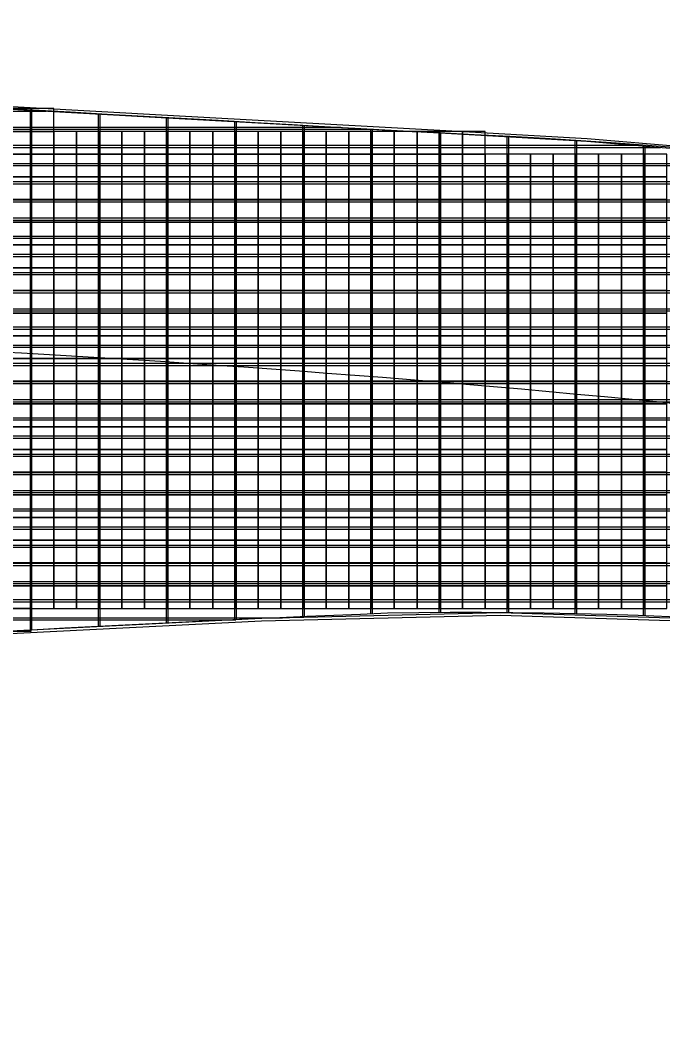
# Model space of a CAD drawing. Extents: x -31693 to 409283, y -98233 to 151957.
# Drawn here: x 54801 to 68963, y 100179 to 122168 of the extents above; entities that cross this region are included whole.
import ezdxf

# ---------------------------------------------------------------- set-up
doc = ezdxf.new("R2010")
doc.units = 0
doc.header["$LTSCALE"] = 1000
doc.header["$MEASUREMENT"] = 0
for name, color, linetype in [('500浮箱', 162, 'Continuous'), ('A-G-VISIBLE', 9, 'Continuous'), ('主龙骨', 4, 'Continuous'), ('边梁（14a槽钢', 3, 'Continuous'), ('龙骨', 10, 'Continuous')]:
    doc.layers.add(name, color=color, linetype=linetype)

# ---------------------------------------------------------------- blocks, each defined once
blk = doc.blocks.new('dasd')
at = {"layer": 'A-G-VISIBLE', "linetype": 'Continuous'}
for centre, radius, start, end in [((-132956.57, 40049.815), 2125.668, 86.604438, 88.01257), ((-132837.189, 42011.825), 160.06, 69.75334, 87.66536), ((-132810.855, 41649.249), 512.294, 92.25539, 96.50024), ((-132829.243, 42052.463), 108.698, 67.70809, 90.93463)]:
    blk.add_arc(centre, radius, start, end, dxfattribs=at)

msp = doc.modelspace()

# ---------------------------------------------------------------- linework, layer by layer
at = {"layer": '500浮箱', "elevation": 2850}
for points in [[(54545, 119716), (55045, 119716), (55045, 120216), (54545, 120216)], [(55045, 119716), (55545, 119716), (55545, 120216), (55045, 120216)], [(54545, 119216), (55045, 119216), (55045, 119716), (54545, 119716)], [(55045, 119216), (55545, 119216), (55545, 119716), (55045, 119716)], [(55545, 119216), (56045, 119216), (56045, 119716), (55545, 119716)], [(56045, 119216), (56545, 119216), (56545, 119716), (56045, 119716)], [(56545, 119216), (57045, 119216), (57045, 119716), (56545, 119716)], [(57045, 119216), (57545, 119216), (57545, 119716), (57045, 119716)], [(57545, 119216), (58045, 119216), (58045, 119716), (57545, 119716)], [(58045, 119216), (58545, 119216), (58545, 119716), (58045, 119716)], [(58545, 119216), (59045, 119216), (59045, 119716), (58545, 119716)], [(59045, 119216), (59545, 119216), (59545, 119716), (59045, 119716)], [(59545, 119216), (60045, 119216), (60045, 119716), (59545, 119716)], [(60045, 119216), (60545, 119216), (60545, 119716), (60045, 119716)], [(60545, 119216), (61045, 119216), (61045, 119716), (60545, 119716)], [(61045, 119216), (61545, 119216), (61545, 119716), (61045, 119716)], [(61545, 119216), (62045, 119216), (62045, 119716), (61545, 119716)], [(62045, 119216), (62545, 119216), (62545, 119716), (62045, 119716)], [(62545, 119216), (63045, 119216), (63045, 119716), (62545, 119716)], [(63045, 119216), (63545, 119216), (63545, 119716), (63045, 119716)], [(63545, 119216), (64045, 119216), (64045, 119716), (63545, 119716)], [(64045, 119216), (64545, 119216), (64545, 119716), (64045, 119716)], [(64545, 119216), (65045, 119216), (65045, 119716), (64545, 119716)], [(54545, 118716), (55045, 118716), (55045, 119216), (54545, 119216)], [(55045, 118716), (55545, 118716), (55545, 119216), (55045, 119216)], [(55545, 118716), (56045, 118716), (56045, 119216), (55545, 119216)], [(56045, 118716), (56545, 118716), (56545, 119216), (56045, 119216)], [(56545, 118716), (57045, 118716), (57045, 119216), (56545, 119216)], [(57045, 118716), (57545, 118716), (57545, 119216), (57045, 119216)], [(57545, 118716), (58045, 118716), (58045, 119216), (57545, 119216)], [(58045, 118716), (58545, 118716), (58545, 119216), (58045, 119216)], [(58545, 118716), (59045, 118716), (59045, 119216), (58545, 119216)], [(59045, 118716), (59545, 118716), (59545, 119216), (59045, 119216)], [(59545, 118716), (60045, 118716), (60045, 119216), (59545, 119216)], [(60045, 118716), (60545, 118716), (60545, 119216), (60045, 119216)], [(60545, 118716), (61045, 118716), (61045, 119216), (60545, 119216)], [(61045, 118716), (61545, 118716), (61545, 119216), (61045, 119216)], [(61545, 118716), (62045, 118716), (62045, 119216), (61545, 119216)], [(62045, 118716), (62545, 118716), (62545, 119216), (62045, 119216)], [(62545, 118716), (63045, 118716), (63045, 119216), (62545, 119216)], [(63045, 118716), (63545, 118716), (63545, 119216), (63045, 119216)], [(63545, 118716), (64045, 118716), (64045, 119216), (63545, 119216)], [(64045, 118716), (64545, 118716), (64545, 119216), (64045, 119216)], [(64545, 118716), (65045, 118716), (65045, 119216), (64545, 119216)], [(65045, 118716), (65545, 118716), (65545, 119216), (65045, 119216)], [(65545, 118716), (66045, 118716), (66045, 119216), (65545, 119216)], [(66045, 118716), (66545, 118716), (66545, 119216), (66045, 119216)], [(66545, 118716), (67045, 118716), (67045, 119216), (66545, 119216)], [(67045, 118716), (67545, 118716), (67545, 119216), (67045, 119216)], [(67545, 118716), (68045, 118716), (68045, 119216), (67545, 119216)], [(68045, 118716), (68545, 118716), (68545, 119216), (68045, 119216)], [(68545, 118716), (69045, 118716), (69045, 119216), (68545, 119216)], [(54545, 118216), (55045, 118216), (55045, 118716), (54545, 118716)], [(55045, 118216), (55545, 118216), (55545, 118716), (55045, 118716)], [(55545, 118216), (56045, 118216), (56045, 118716), (55545, 118716)], [(56045, 118216), (56545, 118216), (56545, 118716), (56045, 118716)], [(56545, 118216), (57045, 118216), (57045, 118716), (56545, 118716)], [(57045, 118216), (57545, 118216), (57545, 118716), (57045, 118716)], [(57545, 118216), (58045, 118216), (58045, 118716), (57545, 118716)], [(58045, 118216), (58545, 118216), (58545, 118716), (58045, 118716)], [(58545, 118216), (59045, 118216), (59045, 118716), (58545, 118716)], [(59045, 118216), (59545, 118216), (59545, 118716), (59045, 118716)], [(59545, 118216), (60045, 118216), (60045, 118716), (59545, 118716)], [(60045, 118216), (60545, 118216), (60545, 118716), (60045, 118716)], [(60545, 118216), (61045, 118216), (61045, 118716), (60545, 118716)], [(61045, 118216), (61545, 118216), (61545, 118716), (61045, 118716)], [(61545, 118216), (62045, 118216), (62045, 118716), (61545, 118716)], [(62045, 118216), (62545, 118216), (62545, 118716), (62045, 118716)], [(62545, 118216), (63045, 118216), (63045, 118716), (62545, 118716)], [(63045, 118216), (63545, 118216), (63545, 118716), (63045, 118716)], [(63545, 118216), (64045, 118216), (64045, 118716), (63545, 118716)], [(64045, 118216), (64545, 118216), (64545, 118716), (64045, 118716)], [(64545, 118216), (65045, 118216), (65045, 118716), (64545, 118716)], [(65045, 118216), (65545, 118216), (65545, 118716), (65045, 118716)], [(65545, 118216), (66045, 118216), (66045, 118716), (65545, 118716)], [(66045, 118216), (66545, 118216), (66545, 118716), (66045, 118716)], [(66545, 118216), (67045, 118216), (67045, 118716), (66545, 118716)], [(67045, 118216), (67545, 118216), (67545, 118716), (67045, 118716)], [(67545, 118216), (68045, 118216), (68045, 118716), (67545, 118716)], [(68045, 118216), (68545, 118216), (68545, 118716), (68045, 118716)], [(68545, 118216), (69045, 118216), (69045, 118716), (68545, 118716)], [(54545, 117716), (55045, 117716), (55045, 118216), (54545, 118216)], [(55045, 117716), (55545, 117716), (55545, 118216), (55045, 118216)], [(55545, 117716), (56045, 117716), (56045, 118216), (55545, 118216)], [(56045, 117716), (56545, 117716), (56545, 118216), (56045, 118216)], [(56545, 117716), (57045, 117716), (57045, 118216), (56545, 118216)], [(57045, 117716), (57545, 117716), (57545, 118216), (57045, 118216)], [(57545, 117716), (58045, 117716), (58045, 118216), (57545, 118216)], [(58045, 117716), (58545, 117716), (58545, 118216), (58045, 118216)], [(58545, 117716), (59045, 117716), (59045, 118216), (58545, 118216)], [(59045, 117716), (59545, 117716), (59545, 118216), (59045, 118216)], [(59545, 117716), (60045, 117716), (60045, 118216), (59545, 118216)], [(60045, 117716), (60545, 117716), (60545, 118216), (60045, 118216)], [(60545, 117716), (61045, 117716), (61045, 118216), (60545, 118216)], [(61045, 117716), (61545, 117716), (61545, 118216), (61045, 118216)], [(61545, 117716), (62045, 117716), (62045, 118216), (61545, 118216)], [(62045, 117716), (62545, 117716), (62545, 118216), (62045, 118216)], [(62545, 117716), (63045, 117716), (63045, 118216), (62545, 118216)], [(63045, 117716), (63545, 117716), (63545, 118216), (63045, 118216)], [(63545, 117716), (64045, 117716), (64045, 118216), (63545, 118216)], [(64045, 117716), (64545, 117716), (64545, 118216), (64045, 118216)], [(64545, 117716), (65045, 117716), (65045, 118216), (64545, 118216)], [(65045, 117716), (65545, 117716), (65545, 118216), (65045, 118216)], [(65545, 117716), (66045, 117716), (66045, 118216), (65545, 118216)], [(66045, 117716), (66545, 117716), (66545, 118216), (66045, 118216)], [(66545, 117716), (67045, 117716), (67045, 118216), (66545, 118216)], [(67045, 117716), (67545, 117716), (67545, 118216), (67045, 118216)], [(67545, 117716), (68045, 117716), (68045, 118216), (67545, 118216)], [(68045, 117716), (68545, 117716), (68545, 118216), (68045, 118216)], [(68545, 117716), (69045, 117716), (69045, 118216), (68545, 118216)], [(54545, 117216), (55045, 117216), (55045, 117716), (54545, 117716)], [(55045, 117216), (55545, 117216), (55545, 117716), (55045, 117716)], [(55545, 117216), (56045, 117216), (56045, 117716), (55545, 117716)], [(56045, 117216), (56545, 117216), (56545, 117716), (56045, 117716)], [(56545, 117216), (57045, 117216), (57045, 117716), (56545, 117716)], [(57045, 117216), (57545, 117216), (57545, 117716), (57045, 117716)], [(57545, 117216), (58045, 117216), (58045, 117716), (57545, 117716)], [(58045, 117216), (58545, 117216), (58545, 117716), (58045, 117716)], [(58545, 117216), (59045, 117216), (59045, 117716), (58545, 117716)], [(59045, 117216), (59545, 117216), (59545, 117716), (59045, 117716)], [(59545, 117216), (60045, 117216), (60045, 117716), (59545, 117716)], [(60045, 117216), (60545, 117216), (60545, 117716), (60045, 117716)], [(60545, 117216), (61045, 117216), (61045, 117716), (60545, 117716)], [(61045, 117216), (61545, 117216), (61545, 117716), (61045, 117716)], [(61545, 117216), (62045, 117216), (62045, 117716), (61545, 117716)], [(62045, 117216), (62545, 117216), (62545, 117716), (62045, 117716)], [(62545, 117216), (63045, 117216), (63045, 117716), (62545, 117716)], [(63045, 117216), (63545, 117216), (63545, 117716), (63045, 117716)], [(63545, 117216), (64045, 117216), (64045, 117716), (63545, 117716)], [(64045, 117216), (64545, 117216), (64545, 117716), (64045, 117716)], [(64545, 117216), (65045, 117216), (65045, 117716), (64545, 117716)], [(65045, 117216), (65545, 117216), (65545, 117716), (65045, 117716)], [(65545, 117216), (66045, 117216), (66045, 117716), (65545, 117716)], [(66045, 117216), (66545, 117216), (66545, 117716), (66045, 117716)], [(66545, 117216), (67045, 117216), (67045, 117716), (66545, 117716)], [(67045, 117216), (67545, 117216), (67545, 117716), (67045, 117716)], [(67545, 117216), (68045, 117216), (68045, 117716), (67545, 117716)], [(68045, 117216), (68545, 117216), (68545, 117716), (68045, 117716)], [(68545, 117216), (69045, 117216), (69045, 117716), (68545, 117716)], [(54545, 116716), (55045, 116716), (55045, 117216), (54545, 117216)], [(55045, 116716), (55545, 116716), (55545, 117216), (55045, 117216)], [(55545, 116716), (56045, 116716), (56045, 117216), (55545, 117216)], [(56045, 116716), (56545, 116716), (56545, 117216), (56045, 117216)], [(56545, 116716), (57045, 116716), (57045, 117216), (56545, 117216)], [(57045, 116716), (57545, 116716), (57545, 117216), (57045, 117216)], [(57545, 116716), (58045, 116716), (58045, 117216), (57545, 117216)], [(58045, 116716), (58545, 116716), (58545, 117216), (58045, 117216)], [(58545, 116716), (59045, 116716), (59045, 117216), (58545, 117216)], [(59045, 116716), (59545, 116716), (59545, 117216), (59045, 117216)], [(59545, 116716), (60045, 116716), (60045, 117216), (59545, 117216)], [(60045, 116716), (60545, 116716), (60545, 117216), (60045, 117216)], [(60545, 116716), (61045, 116716), (61045, 117216), (60545, 117216)], [(61045, 116716), (61545, 116716), (61545, 117216), (61045, 117216)], [(61545, 116716), (62045, 116716), (62045, 117216), (61545, 117216)], [(62045, 116716), (62545, 116716), (62545, 117216), (62045, 117216)], [(62545, 116716), (63045, 116716), (63045, 117216), (62545, 117216)], [(63045, 116716), (63545, 116716), (63545, 117216), (63045, 117216)], [(63545, 116716), (64045, 116716), (64045, 117216), (63545, 117216)], [(64045, 116716), (64545, 116716), (64545, 117216), (64045, 117216)], [(64545, 116716), (65045, 116716), (65045, 117216), (64545, 117216)], [(65045, 116716), (65545, 116716), (65545, 117216), (65045, 117216)], [(65545, 116716), (66045, 116716), (66045, 117216), (65545, 117216)], [(66045, 116716), (66545, 116716), (66545, 117216), (66045, 117216)], [(66545, 116716), (67045, 116716), (67045, 117216), (66545, 117216)], [(67045, 116716), (67545, 116716), (67545, 117216), (67045, 117216)], [(67545, 116716), (68045, 116716), (68045, 117216), (67545, 117216)], [(68045, 116716), (68545, 116716), (68545, 117216), (68045, 117216)], [(68545, 116716), (69045, 116716), (69045, 117216), (68545, 117216)], [(54545, 116216), (55045, 116216), (55045, 116716), (54545, 116716)], [(55045, 116216), (55545, 116216), (55545, 116716), (55045, 116716)], [(55545, 116216), (56045, 116216), (56045, 116716), (55545, 116716)], [(56045, 116216), (56545, 116216), (56545, 116716), (56045, 116716)], [(56545, 116216), (57045, 116216), (57045, 116716), (56545, 116716)], [(57045, 116216), (57545, 116216), (57545, 116716), (57045, 116716)], [(57545, 116216), (58045, 116216), (58045, 116716), (57545, 116716)], [(58045, 116216), (58545, 116216), (58545, 116716), (58045, 116716)], [(58545, 116216), (59045, 116216), (59045, 116716), (58545, 116716)], [(59045, 116216), (59545, 116216), (59545, 116716), (59045, 116716)], [(59545, 116216), (60045, 116216), (60045, 116716), (59545, 116716)], [(60045, 116216), (60545, 116216), (60545, 116716), (60045, 116716)], [(60545, 116216), (61045, 116216), (61045, 116716), (60545, 116716)], [(61045, 116216), (61545, 116216), (61545, 116716), (61045, 116716)], [(61545, 116216), (62045, 116216), (62045, 116716), (61545, 116716)], [(62045, 116216), (62545, 116216), (62545, 116716), (62045, 116716)], [(62545, 116216), (63045, 116216), (63045, 116716), (62545, 116716)], [(63045, 116216), (63545, 116216), (63545, 116716), (63045, 116716)], [(63545, 116216), (64045, 116216), (64045, 116716), (63545, 116716)], [(64045, 116216), (64545, 116216), (64545, 116716), (64045, 116716)], [(64545, 116216), (65045, 116216), (65045, 116716), (64545, 116716)], [(65045, 116216), (65545, 116216), (65545, 116716), (65045, 116716)], [(65545, 116216), (66045, 116216), (66045, 116716), (65545, 116716)], [(66045, 116216), (66545, 116216), (66545, 116716), (66045, 116716)], [(66545, 116216), (67045, 116216), (67045, 116716), (66545, 116716)], [(67045, 116216), (67545, 116216), (67545, 116716), (67045, 116716)], [(67545, 116216), (68045, 116216), (68045, 116716), (67545, 116716)], [(68045, 116216), (68545, 116216), (68545, 116716), (68045, 116716)], [(68545, 116216), (69045, 116216), (69045, 116716), (68545, 116716)], [(54545, 115716), (55045, 115716), (55045, 116216), (54545, 116216)], [(55045, 115716), (55545, 115716), (55545, 116216), (55045, 116216)], [(55545, 115716), (56045, 115716), (56045, 116216), (55545, 116216)], [(56045, 115716), (56545, 115716), (56545, 116216), (56045, 116216)], [(56545, 115716), (57045, 115716), (57045, 116216), (56545, 116216)], [(57045, 115716), (57545, 115716), (57545, 116216), (57045, 116216)], [(57545, 115716), (58045, 115716), (58045, 116216), (57545, 116216)], [(58045, 115716), (58545, 115716), (58545, 116216), (58045, 116216)], [(58545, 115716), (59045, 115716), (59045, 116216), (58545, 116216)], [(59045, 115716), (59545, 115716), (59545, 116216), (59045, 116216)], [(59545, 115716), (60045, 115716), (60045, 116216), (59545, 116216)], [(60045, 115716), (60545, 115716), (60545, 116216), (60045, 116216)], [(60545, 115716), (61045, 115716), (61045, 116216), (60545, 116216)], [(61045, 115716), (61545, 115716), (61545, 116216), (61045, 116216)], [(61545, 115716), (62045, 115716), (62045, 116216), (61545, 116216)], [(62045, 115716), (62545, 115716), (62545, 116216), (62045, 116216)], [(62545, 115716), (63045, 115716), (63045, 116216), (62545, 116216)], [(63045, 115716), (63545, 115716), (63545, 116216), (63045, 116216)], [(63545, 115716), (64045, 115716), (64045, 116216), (63545, 116216)], [(64045, 115716), (64545, 115716), (64545, 116216), (64045, 116216)], [(64545, 115716), (65045, 115716), (65045, 116216), (64545, 116216)], [(65045, 115716), (65545, 115716), (65545, 116216), (65045, 116216)], [(65545, 115716), (66045, 115716), (66045, 116216), (65545, 116216)], [(66045, 115716), (66545, 115716), (66545, 116216), (66045, 116216)], [(66545, 115716), (67045, 115716), (67045, 116216), (66545, 116216)], [(67045, 115716), (67545, 115716), (67545, 116216), (67045, 116216)], [(67545, 115716), (68045, 115716), (68045, 116216), (67545, 116216)], [(68045, 115716), (68545, 115716), (68545, 116216), (68045, 116216)], [(68545, 115716), (69045, 115716), (69045, 116216), (68545, 116216)], [(54545, 115216), (55045, 115216), (55045, 115716), (54545, 115716)], [(55045, 115216), (55545, 115216), (55545, 115716), (55045, 115716)], [(55545, 115216), (56045, 115216), (56045, 115716), (55545, 115716)], [(56045, 115216), (56545, 115216), (56545, 115716), (56045, 115716)], [(56545, 115216), (57045, 115216), (57045, 115716), (56545, 115716)], [(57045, 115216), (57545, 115216), (57545, 115716), (57045, 115716)], [(57545, 115216), (58045, 115216), (58045, 115716), (57545, 115716)], [(58045, 115216), (58545, 115216), (58545, 115716), (58045, 115716)], [(58545, 115216), (59045, 115216), (59045, 115716), (58545, 115716)], [(59045, 115216), (59545, 115216), (59545, 115716), (59045, 115716)], [(59545, 115216), (60045, 115216), (60045, 115716), (59545, 115716)], [(60045, 115216), (60545, 115216), (60545, 115716), (60045, 115716)], [(60545, 115216), (61045, 115216), (61045, 115716), (60545, 115716)], [(61045, 115216), (61545, 115216), (61545, 115716), (61045, 115716)], [(61545, 115216), (62045, 115216), (62045, 115716), (61545, 115716)], [(62045, 115216), (62545, 115216), (62545, 115716), (62045, 115716)], [(62545, 115216), (63045, 115216), (63045, 115716), (62545, 115716)], [(63045, 115216), (63545, 115216), (63545, 115716), (63045, 115716)], [(63545, 115216), (64045, 115216), (64045, 115716), (63545, 115716)], [(64045, 115216), (64545, 115216), (64545, 115716), (64045, 115716)], [(64545, 115216), (65045, 115216), (65045, 115716), (64545, 115716)], [(65045, 115216), (65545, 115216), (65545, 115716), (65045, 115716)], [(65545, 115216), (66045, 115216), (66045, 115716), (65545, 115716)], [(66045, 115216), (66545, 115216), (66545, 115716), (66045, 115716)], [(66545, 115216), (67045, 115216), (67045, 115716), (66545, 115716)], [(67045, 115216), (67545, 115216), (67545, 115716), (67045, 115716)], [(67545, 115216), (68045, 115216), (68045, 115716), (67545, 115716)], [(68045, 115216), (68545, 115216), (68545, 115716), (68045, 115716)], [(68545, 115216), (69045, 115216), (69045, 115716), (68545, 115716)], [(54545, 114716), (55045, 114716), (55045, 115216), (54545, 115216)], [(55045, 114716), (55545, 114716), (55545, 115216), (55045, 115216)], [(55545, 114716), (56045, 114716), (56045, 115216), (55545, 115216)], [(56045, 114716), (56545, 114716), (56545, 115216), (56045, 115216)], [(56545, 114716), (57045, 114716), (57045, 115216), (56545, 115216)], [(57045, 114716), (57545, 114716), (57545, 115216), (57045, 115216)], [(57545, 114716), (58045, 114716), (58045, 115216), (57545, 115216)], [(58045, 114716), (58545, 114716), (58545, 115216), (58045, 115216)], [(58545, 114716), (59045, 114716), (59045, 115216), (58545, 115216)], [(59045, 114716), (59545, 114716), (59545, 115216), (59045, 115216)], [(59545, 114716), (60045, 114716), (60045, 115216), (59545, 115216)], [(60045, 114716), (60545, 114716), (60545, 115216), (60045, 115216)], [(60545, 114716), (61045, 114716), (61045, 115216), (60545, 115216)], [(61045, 114716), (61545, 114716), (61545, 115216), (61045, 115216)], [(61545, 114716), (62045, 114716), (62045, 115216), (61545, 115216)], [(62045, 114716), (62545, 114716), (62545, 115216), (62045, 115216)], [(62545, 114716), (63045, 114716), (63045, 115216), (62545, 115216)], [(63045, 114716), (63545, 114716), (63545, 115216), (63045, 115216)], [(63545, 114716), (64045, 114716), (64045, 115216), (63545, 115216)], [(64045, 114716), (64545, 114716), (64545, 115216), (64045, 115216)], [(64545, 114716), (65045, 114716), (65045, 115216), (64545, 115216)], [(65045, 114716), (65545, 114716), (65545, 115216), (65045, 115216)], [(65545, 114716), (66045, 114716), (66045, 115216), (65545, 115216)], [(66045, 114716), (66545, 114716), (66545, 115216), (66045, 115216)], [(66545, 114716), (67045, 114716), (67045, 115216), (66545, 115216)], [(67045, 114716), (67545, 114716), (67545, 115216), (67045, 115216)], [(67545, 114716), (68045, 114716), (68045, 115216), (67545, 115216)], [(68045, 114716), (68545, 114716), (68545, 115216), (68045, 115216)], [(68545, 114716), (69045, 114716), (69045, 115216), (68545, 115216)], [(54545, 114216), (55045, 114216), (55045, 114716), (54545, 114716)], [(55045, 114216), (55545, 114216), (55545, 114716), (55045, 114716)], [(55545, 114216), (56045, 114216), (56045, 114716), (55545, 114716)], [(56045, 114216), (56545, 114216), (56545, 114716), (56045, 114716)], [(56545, 114216), (57045, 114216), (57045, 114716), (56545, 114716)], [(57045, 114216), (57545, 114216), (57545, 114716), (57045, 114716)], [(57545, 114216), (58045, 114216), (58045, 114716), (57545, 114716)], [(58045, 114216), (58545, 114216), (58545, 114716), (58045, 114716)], [(58545, 114216), (59045, 114216), (59045, 114716), (58545, 114716)], [(59045, 114216), (59545, 114216), (59545, 114716), (59045, 114716)], [(59545, 114216), (60045, 114216), (60045, 114716), (59545, 114716)], [(60045, 114216), (60545, 114216), (60545, 114716), (60045, 114716)], [(60545, 114216), (61045, 114216), (61045, 114716), (60545, 114716)], [(61045, 114216), (61545, 114216), (61545, 114716), (61045, 114716)], [(61545, 114216), (62045, 114216), (62045, 114716), (61545, 114716)], [(62045, 114216), (62545, 114216), (62545, 114716), (62045, 114716)], [(62545, 114216), (63045, 114216), (63045, 114716), (62545, 114716)], [(63045, 114216), (63545, 114216), (63545, 114716), (63045, 114716)], [(63545, 114216), (64045, 114216), (64045, 114716), (63545, 114716)], [(64045, 114216), (64545, 114216), (64545, 114716), (64045, 114716)], [(64545, 114216), (65045, 114216), (65045, 114716), (64545, 114716)], [(65045, 114216), (65545, 114216), (65545, 114716), (65045, 114716)], [(65545, 114216), (66045, 114216), (66045, 114716), (65545, 114716)], [(66045, 114216), (66545, 114216), (66545, 114716), (66045, 114716)], [(66545, 114216), (67045, 114216), (67045, 114716), (66545, 114716)], [(67045, 114216), (67545, 114216), (67545, 114716), (67045, 114716)], [(67545, 114216), (68045, 114216), (68045, 114716), (67545, 114716)], [(68045, 114216), (68545, 114216), (68545, 114716), (68045, 114716)], [(68545, 114216), (69045, 114216), (69045, 114716), (68545, 114716)], [(54545, 113716), (55045, 113716), (55045, 114216), (54545, 114216)], [(55045, 113716), (55545, 113716), (55545, 114216), (55045, 114216)], [(55545, 113716), (56045, 113716), (56045, 114216), (55545, 114216)], [(56045, 113716), (56545, 113716), (56545, 114216), (56045, 114216)], [(56545, 113716), (57045, 113716), (57045, 114216), (56545, 114216)], [(57045, 113716), (57545, 113716), (57545, 114216), (57045, 114216)], [(57545, 113716), (58045, 113716), (58045, 114216), (57545, 114216)], [(58045, 113716), (58545, 113716), (58545, 114216), (58045, 114216)], [(58545, 113716), (59045, 113716), (59045, 114216), (58545, 114216)], [(59045, 113716), (59545, 113716), (59545, 114216), (59045, 114216)], [(59545, 113716), (60045, 113716), (60045, 114216), (59545, 114216)], [(60045, 113716), (60545, 113716), (60545, 114216), (60045, 114216)], [(60545, 113716), (61045, 113716), (61045, 114216), (60545, 114216)], [(61045, 113716), (61545, 113716), (61545, 114216), (61045, 114216)], [(61545, 113716), (62045, 113716), (62045, 114216), (61545, 114216)], [(62045, 113716), (62545, 113716), (62545, 114216), (62045, 114216)], [(62545, 113716), (63045, 113716), (63045, 114216), (62545, 114216)], [(63045, 113716), (63545, 113716), (63545, 114216), (63045, 114216)], [(63545, 113716), (64045, 113716), (64045, 114216), (63545, 114216)], [(64045, 113716), (64545, 113716), (64545, 114216), (64045, 114216)], [(64545, 113716), (65045, 113716), (65045, 114216), (64545, 114216)], [(65045, 113716), (65545, 113716), (65545, 114216), (65045, 114216)], [(65545, 113716), (66045, 113716), (66045, 114216), (65545, 114216)], [(66045, 113716), (66545, 113716), (66545, 114216), (66045, 114216)], [(66545, 113716), (67045, 113716), (67045, 114216), (66545, 114216)], [(67045, 113716), (67545, 113716), (67545, 114216), (67045, 114216)], [(67545, 113716), (68045, 113716), (68045, 114216), (67545, 114216)], [(68045, 113716), (68545, 113716), (68545, 114216), (68045, 114216)], [(68545, 113716), (69045, 113716), (69045, 114216), (68545, 114216)], [(54545, 113216), (55045, 113216), (55045, 113716), (54545, 113716)], [(55045, 113216), (55545, 113216), (55545, 113716), (55045, 113716)], [(55545, 113216), (56045, 113216), (56045, 113716), (55545, 113716)], [(56045, 113216), (56545, 113216), (56545, 113716), (56045, 113716)], [(56545, 113216), (57045, 113216), (57045, 113716), (56545, 113716)], [(57045, 113216), (57545, 113216), (57545, 113716), (57045, 113716)], [(57545, 113216), (58045, 113216), (58045, 113716), (57545, 113716)], [(58045, 113216), (58545, 113216), (58545, 113716), (58045, 113716)], [(58545, 113216), (59045, 113216), (59045, 113716), (58545, 113716)], [(59045, 113216), (59545, 113216), (59545, 113716), (59045, 113716)], [(59545, 113216), (60045, 113216), (60045, 113716), (59545, 113716)], [(60045, 113216), (60545, 113216), (60545, 113716), (60045, 113716)], [(60545, 113216), (61045, 113216), (61045, 113716), (60545, 113716)], [(61045, 113216), (61545, 113216), (61545, 113716), (61045, 113716)], [(61545, 113216), (62045, 113216), (62045, 113716), (61545, 113716)], [(62045, 113216), (62545, 113216), (62545, 113716), (62045, 113716)], [(62545, 113216), (63045, 113216), (63045, 113716), (62545, 113716)], [(63045, 113216), (63545, 113216), (63545, 113716), (63045, 113716)], [(63545, 113216), (64045, 113216), (64045, 113716), (63545, 113716)], [(64045, 113216), (64545, 113216), (64545, 113716), (64045, 113716)], [(64545, 113216), (65045, 113216), (65045, 113716), (64545, 113716)], [(65045, 113216), (65545, 113216), (65545, 113716), (65045, 113716)], [(65545, 113216), (66045, 113216), (66045, 113716), (65545, 113716)], [(66045, 113216), (66545, 113216), (66545, 113716), (66045, 113716)], [(66545, 113216), (67045, 113216), (67045, 113716), (66545, 113716)], [(67045, 113216), (67545, 113216), (67545, 113716), (67045, 113716)], [(67545, 113216), (68045, 113216), (68045, 113716), (67545, 113716)], [(68045, 113216), (68545, 113216), (68545, 113716), (68045, 113716)], [(68545, 113216), (69045, 113216), (69045, 113716), (68545, 113716)], [(54545, 112716), (55045, 112716), (55045, 113216), (54545, 113216)], [(55045, 112716), (55545, 112716), (55545, 113216), (55045, 113216)], [(55545, 112716), (56045, 112716), (56045, 113216), (55545, 113216)], [(56045, 112716), (56545, 112716), (56545, 113216), (56045, 113216)], [(56545, 112716), (57045, 112716), (57045, 113216), (56545, 113216)], [(57045, 112716), (57545, 112716), (57545, 113216), (57045, 113216)], [(57545, 112716), (58045, 112716), (58045, 113216), (57545, 113216)], [(58045, 112716), (58545, 112716), (58545, 113216), (58045, 113216)], [(58545, 112716), (59045, 112716), (59045, 113216), (58545, 113216)], [(59045, 112716), (59545, 112716), (59545, 113216), (59045, 113216)], [(59545, 112716), (60045, 112716), (60045, 113216), (59545, 113216)], [(60045, 112716), (60545, 112716), (60545, 113216), (60045, 113216)], [(60545, 112716), (61045, 112716), (61045, 113216), (60545, 113216)], [(61045, 112716), (61545, 112716), (61545, 113216), (61045, 113216)], [(61545, 112716), (62045, 112716), (62045, 113216), (61545, 113216)], [(62045, 112716), (62545, 112716), (62545, 113216), (62045, 113216)], [(62545, 112716), (63045, 112716), (63045, 113216), (62545, 113216)], [(63045, 112716), (63545, 112716), (63545, 113216), (63045, 113216)], [(63545, 112716), (64045, 112716), (64045, 113216), (63545, 113216)], [(64045, 112716), (64545, 112716), (64545, 113216), (64045, 113216)], [(64545, 112716), (65045, 112716), (65045, 113216), (64545, 113216)], [(65045, 112716), (65545, 112716), (65545, 113216), (65045, 113216)], [(65545, 112716), (66045, 112716), (66045, 113216), (65545, 113216)], [(66045, 112716), (66545, 112716), (66545, 113216), (66045, 113216)], [(66545, 112716), (67045, 112716), (67045, 113216), (66545, 113216)], [(67045, 112716), (67545, 112716), (67545, 113216), (67045, 113216)], [(67545, 112716), (68045, 112716), (68045, 113216), (67545, 113216)], [(68045, 112716), (68545, 112716), (68545, 113216), (68045, 113216)], [(68545, 112716), (69045, 112716), (69045, 113216), (68545, 113216)], [(54545, 112216), (55045, 112216), (55045, 112716), (54545, 112716)], [(55045, 112216), (55545, 112216), (55545, 112716), (55045, 112716)], [(55545, 112216), (56045, 112216), (56045, 112716), (55545, 112716)], [(56045, 112216), (56545, 112216), (56545, 112716), (56045, 112716)], [(56545, 112216), (57045, 112216), (57045, 112716), (56545, 112716)], [(57045, 112216), (57545, 112216), (57545, 112716), (57045, 112716)], [(57545, 112216), (58045, 112216), (58045, 112716), (57545, 112716)], [(58045, 112216), (58545, 112216), (58545, 112716), (58045, 112716)], [(58545, 112216), (59045, 112216), (59045, 112716), (58545, 112716)], [(59045, 112216), (59545, 112216), (59545, 112716), (59045, 112716)], [(59545, 112216), (60045, 112216), (60045, 112716), (59545, 112716)], [(60045, 112216), (60545, 112216), (60545, 112716), (60045, 112716)], [(60545, 112216), (61045, 112216), (61045, 112716), (60545, 112716)], [(61045, 112216), (61545, 112216), (61545, 112716), (61045, 112716)], [(61545, 112216), (62045, 112216), (62045, 112716), (61545, 112716)], [(62045, 112216), (62545, 112216), (62545, 112716), (62045, 112716)], [(62545, 112216), (63045, 112216), (63045, 112716), (62545, 112716)], [(63045, 112216), (63545, 112216), (63545, 112716), (63045, 112716)], [(63545, 112216), (64045, 112216), (64045, 112716), (63545, 112716)], [(64045, 112216), (64545, 112216), (64545, 112716), (64045, 112716)], [(64545, 112216), (65045, 112216), (65045, 112716), (64545, 112716)], [(65045, 112216), (65545, 112216), (65545, 112716), (65045, 112716)], [(65545, 112216), (66045, 112216), (66045, 112716), (65545, 112716)], [(66045, 112216), (66545, 112216), (66545, 112716), (66045, 112716)], [(66545, 112216), (67045, 112216), (67045, 112716), (66545, 112716)], [(67045, 112216), (67545, 112216), (67545, 112716), (67045, 112716)], [(67545, 112216), (68045, 112216), (68045, 112716), (67545, 112716)], [(68045, 112216), (68545, 112216), (68545, 112716), (68045, 112716)], [(68545, 112216), (69045, 112216), (69045, 112716), (68545, 112716)], [(54545, 111716), (55045, 111716), (55045, 112216), (54545, 112216)], [(55045, 111716), (55545, 111716), (55545, 112216), (55045, 112216)], [(55545, 111716), (56045, 111716), (56045, 112216), (55545, 112216)], [(56045, 111716), (56545, 111716), (56545, 112216), (56045, 112216)], [(56545, 111716), (57045, 111716), (57045, 112216), (56545, 112216)], [(57045, 111716), (57545, 111716), (57545, 112216), (57045, 112216)], [(57545, 111716), (58045, 111716), (58045, 112216), (57545, 112216)], [(58045, 111716), (58545, 111716), (58545, 112216), (58045, 112216)], [(58545, 111716), (59045, 111716), (59045, 112216), (58545, 112216)], [(59045, 111716), (59545, 111716), (59545, 112216), (59045, 112216)], [(59545, 111716), (60045, 111716), (60045, 112216), (59545, 112216)], [(60045, 111716), (60545, 111716), (60545, 112216), (60045, 112216)], [(60545, 111716), (61045, 111716), (61045, 112216), (60545, 112216)], [(61045, 111716), (61545, 111716), (61545, 112216), (61045, 112216)], [(61545, 111716), (62045, 111716), (62045, 112216), (61545, 112216)], [(62045, 111716), (62545, 111716), (62545, 112216), (62045, 112216)], [(62545, 111716), (63045, 111716), (63045, 112216), (62545, 112216)], [(63045, 111716), (63545, 111716), (63545, 112216), (63045, 112216)], [(63545, 111716), (64045, 111716), (64045, 112216), (63545, 112216)], [(64045, 111716), (64545, 111716), (64545, 112216), (64045, 112216)], [(64545, 111716), (65045, 111716), (65045, 112216), (64545, 112216)], [(65045, 111716), (65545, 111716), (65545, 112216), (65045, 112216)], [(65545, 111716), (66045, 111716), (66045, 112216), (65545, 112216)], [(66045, 111716), (66545, 111716), (66545, 112216), (66045, 112216)], [(66545, 111716), (67045, 111716), (67045, 112216), (66545, 112216)], [(67045, 111716), (67545, 111716), (67545, 112216), (67045, 112216)], [(67545, 111716), (68045, 111716), (68045, 112216), (67545, 112216)], [(68045, 111716), (68545, 111716), (68545, 112216), (68045, 112216)], [(68545, 111716), (69045, 111716), (69045, 112216), (68545, 112216)], [(54545, 111216), (55045, 111216), (55045, 111716), (54545, 111716)], [(55045, 111216), (55545, 111216), (55545, 111716), (55045, 111716)], [(55545, 111216), (56045, 111216), (56045, 111716), (55545, 111716)], [(56045, 111216), (56545, 111216), (56545, 111716), (56045, 111716)], [(56545, 111216), (57045, 111216), (57045, 111716), (56545, 111716)], [(57045, 111216), (57545, 111216), (57545, 111716), (57045, 111716)], [(57545, 111216), (58045, 111216), (58045, 111716), (57545, 111716)], [(58045, 111216), (58545, 111216), (58545, 111716), (58045, 111716)], [(58545, 111216), (59045, 111216), (59045, 111716), (58545, 111716)], [(59045, 111216), (59545, 111216), (59545, 111716), (59045, 111716)], [(59545, 111216), (60045, 111216), (60045, 111716), (59545, 111716)], [(60045, 111216), (60545, 111216), (60545, 111716), (60045, 111716)], [(60545, 111216), (61045, 111216), (61045, 111716), (60545, 111716)], [(61045, 111216), (61545, 111216), (61545, 111716), (61045, 111716)], [(61545, 111216), (62045, 111216), (62045, 111716), (61545, 111716)], [(62045, 111216), (62545, 111216), (62545, 111716), (62045, 111716)], [(62545, 111216), (63045, 111216), (63045, 111716), (62545, 111716)], [(63045, 111216), (63545, 111216), (63545, 111716), (63045, 111716)], [(63545, 111216), (64045, 111216), (64045, 111716), (63545, 111716)], [(64045, 111216), (64545, 111216), (64545, 111716), (64045, 111716)], [(64545, 111216), (65045, 111216), (65045, 111716), (64545, 111716)], [(65045, 111216), (65545, 111216), (65545, 111716), (65045, 111716)], [(65545, 111216), (66045, 111216), (66045, 111716), (65545, 111716)], [(66045, 111216), (66545, 111216), (66545, 111716), (66045, 111716)], [(66545, 111216), (67045, 111216), (67045, 111716), (66545, 111716)], [(67045, 111216), (67545, 111216), (67545, 111716), (67045, 111716)], [(67545, 111216), (68045, 111216), (68045, 111716), (67545, 111716)], [(68045, 111216), (68545, 111216), (68545, 111716), (68045, 111716)], [(68545, 111216), (69045, 111216), (69045, 111716), (68545, 111716)], [(54545, 110716), (55045, 110716), (55045, 111216), (54545, 111216)], [(55045, 110716), (55545, 110716), (55545, 111216), (55045, 111216)], [(55545, 110716), (56045, 110716), (56045, 111216), (55545, 111216)], [(56045, 110716), (56545, 110716), (56545, 111216), (56045, 111216)], [(56545, 110716), (57045, 110716), (57045, 111216), (56545, 111216)], [(57045, 110716), (57545, 110716), (57545, 111216), (57045, 111216)], [(57545, 110716), (58045, 110716), (58045, 111216), (57545, 111216)], [(58045, 110716), (58545, 110716), (58545, 111216), (58045, 111216)], [(58545, 110716), (59045, 110716), (59045, 111216), (58545, 111216)], [(59045, 110716), (59545, 110716), (59545, 111216), (59045, 111216)], [(59545, 110716), (60045, 110716), (60045, 111216), (59545, 111216)], [(60045, 110716), (60545, 110716), (60545, 111216), (60045, 111216)], [(60545, 110716), (61045, 110716), (61045, 111216), (60545, 111216)], [(61045, 110716), (61545, 110716), (61545, 111216), (61045, 111216)], [(61545, 110716), (62045, 110716), (62045, 111216), (61545, 111216)], [(62045, 110716), (62545, 110716), (62545, 111216), (62045, 111216)], [(62545, 110716), (63045, 110716), (63045, 111216), (62545, 111216)], [(63045, 110716), (63545, 110716), (63545, 111216), (63045, 111216)], [(63545, 110716), (64045, 110716), (64045, 111216), (63545, 111216)], [(64045, 110716), (64545, 110716), (64545, 111216), (64045, 111216)], [(64545, 110716), (65045, 110716), (65045, 111216), (64545, 111216)], [(65045, 110716), (65545, 110716), (65545, 111216), (65045, 111216)], [(65545, 110716), (66045, 110716), (66045, 111216), (65545, 111216)], [(66045, 110716), (66545, 110716), (66545, 111216), (66045, 111216)], [(66545, 110716), (67045, 110716), (67045, 111216), (66545, 111216)], [(67045, 110716), (67545, 110716), (67545, 111216), (67045, 111216)], [(67545, 110716), (68045, 110716), (68045, 111216), (67545, 111216)], [(68045, 110716), (68545, 110716), (68545, 111216), (68045, 111216)], [(68545, 110716), (69045, 110716), (69045, 111216), (68545, 111216)], [(54545, 110216), (55045, 110216), (55045, 110716), (54545, 110716)], [(55045, 110216), (55545, 110216), (55545, 110716), (55045, 110716)], [(55545, 110216), (56045, 110216), (56045, 110716), (55545, 110716)], [(56045, 110216), (56545, 110216), (56545, 110716), (56045, 110716)], [(56545, 110216), (57045, 110216), (57045, 110716), (56545, 110716)], [(57045, 110216), (57545, 110216), (57545, 110716), (57045, 110716)], [(57545, 110216), (58045, 110216), (58045, 110716), (57545, 110716)], [(58045, 110216), (58545, 110216), (58545, 110716), (58045, 110716)], [(58545, 110216), (59045, 110216), (59045, 110716), (58545, 110716)], [(59045, 110216), (59545, 110216), (59545, 110716), (59045, 110716)], [(59545, 110216), (60045, 110216), (60045, 110716), (59545, 110716)], [(60045, 110216), (60545, 110216), (60545, 110716), (60045, 110716)], [(60545, 110216), (61045, 110216), (61045, 110716), (60545, 110716)], [(61045, 110216), (61545, 110216), (61545, 110716), (61045, 110716)], [(61545, 110216), (62045, 110216), (62045, 110716), (61545, 110716)], [(62045, 110216), (62545, 110216), (62545, 110716), (62045, 110716)], [(62545, 110216), (63045, 110216), (63045, 110716), (62545, 110716)], [(63045, 110216), (63545, 110216), (63545, 110716), (63045, 110716)], [(63545, 110216), (64045, 110216), (64045, 110716), (63545, 110716)], [(64045, 110216), (64545, 110216), (64545, 110716), (64045, 110716)], [(64545, 110216), (65045, 110216), (65045, 110716), (64545, 110716)], [(65045, 110216), (65545, 110216), (65545, 110716), (65045, 110716)], [(65545, 110216), (66045, 110216), (66045, 110716), (65545, 110716)], [(66045, 110216), (66545, 110216), (66545, 110716), (66045, 110716)], [(66545, 110216), (67045, 110216), (67045, 110716), (66545, 110716)], [(67045, 110216), (67545, 110216), (67545, 110716), (67045, 110716)], [(67545, 110216), (68045, 110216), (68045, 110716), (67545, 110716)], [(68045, 110216), (68545, 110216), (68545, 110716), (68045, 110716)], [(68545, 110216), (69045, 110216), (69045, 110716), (68545, 110716)], [(54545, 109716), (55045, 109716), (55045, 110216), (54545, 110216)], [(55045, 109716), (55545, 109716), (55545, 110216), (55045, 110216)], [(55545, 109716), (56045, 109716), (56045, 110216), (55545, 110216)], [(56045, 109716), (56545, 109716), (56545, 110216), (56045, 110216)], [(56545, 109716), (57045, 109716), (57045, 110216), (56545, 110216)], [(57045, 109716), (57545, 109716), (57545, 110216), (57045, 110216)], [(57545, 109716), (58045, 109716), (58045, 110216), (57545, 110216)], [(58045, 109716), (58545, 109716), (58545, 110216), (58045, 110216)], [(58545, 109716), (59045, 109716), (59045, 110216), (58545, 110216)], [(59045, 109716), (59545, 109716), (59545, 110216), (59045, 110216)], [(59545, 109716), (60045, 109716), (60045, 110216), (59545, 110216)], [(60045, 109716), (60545, 109716), (60545, 110216), (60045, 110216)], [(60545, 109716), (61045, 109716), (61045, 110216), (60545, 110216)], [(61045, 109716), (61545, 109716), (61545, 110216), (61045, 110216)], [(61545, 109716), (62045, 109716), (62045, 110216), (61545, 110216)], [(62045, 109716), (62545, 109716), (62545, 110216), (62045, 110216)], [(62545, 109716), (63045, 109716), (63045, 110216), (62545, 110216)], [(63045, 109716), (63545, 109716), (63545, 110216), (63045, 110216)], [(63545, 109716), (64045, 109716), (64045, 110216), (63545, 110216)], [(64045, 109716), (64545, 109716), (64545, 110216), (64045, 110216)], [(64545, 109716), (65045, 109716), (65045, 110216), (64545, 110216)], [(65045, 109716), (65545, 109716), (65545, 110216), (65045, 110216)], [(65545, 109716), (66045, 109716), (66045, 110216), (65545, 110216)], [(66045, 109716), (66545, 109716), (66545, 110216), (66045, 110216)], [(66545, 109716), (67045, 109716), (67045, 110216), (66545, 110216)], [(67045, 109716), (67545, 109716), (67545, 110216), (67045, 110216)], [(67545, 109716), (68045, 109716), (68045, 110216), (67545, 110216)], [(68045, 109716), (68545, 109716), (68545, 110216), (68045, 110216)], [(68545, 109716), (69045, 109716), (69045, 110216), (68545, 110216)], [(54545, 109216), (55045, 109216), (55045, 109716), (54545, 109716)], [(55045, 109216), (55545, 109216), (55545, 109716), (55045, 109716)], [(55545, 109216), (56045, 109216), (56045, 109716), (55545, 109716)], [(56045, 109216), (56545, 109216), (56545, 109716), (56045, 109716)], [(56545, 109216), (57045, 109216), (57045, 109716), (56545, 109716)], [(57045, 109216), (57545, 109216), (57545, 109716), (57045, 109716)], [(57545, 109216), (58045, 109216), (58045, 109716), (57545, 109716)], [(58045, 109216), (58545, 109216), (58545, 109716), (58045, 109716)], [(58545, 109216), (59045, 109216), (59045, 109716), (58545, 109716)], [(59045, 109216), (59545, 109216), (59545, 109716), (59045, 109716)], [(59545, 109216), (60045, 109216), (60045, 109716), (59545, 109716)], [(60045, 109216), (60545, 109216), (60545, 109716), (60045, 109716)], [(60545, 109216), (61045, 109216), (61045, 109716), (60545, 109716)], [(61045, 109216), (61545, 109216), (61545, 109716), (61045, 109716)], [(61545, 109216), (62045, 109216), (62045, 109716), (61545, 109716)], [(62045, 109216), (62545, 109216), (62545, 109716), (62045, 109716)], [(62545, 109216), (63045, 109216), (63045, 109716), (62545, 109716)], [(63045, 109216), (63545, 109216), (63545, 109716), (63045, 109716)], [(63545, 109216), (64045, 109216), (64045, 109716), (63545, 109716)], [(64045, 109216), (64545, 109216), (64545, 109716), (64045, 109716)], [(64545, 109216), (65045, 109216), (65045, 109716), (64545, 109716)], [(65045, 109216), (65545, 109216), (65545, 109716), (65045, 109716)], [(65545, 109216), (66045, 109216), (66045, 109716), (65545, 109716)], [(66045, 109216), (66545, 109216), (66545, 109716), (66045, 109716)], [(66545, 109216), (67045, 109216), (67045, 109716), (66545, 109716)], [(67045, 109216), (67545, 109216), (67545, 109716), (67045, 109716)], [(67545, 109216), (68045, 109216), (68045, 109716), (67545, 109716)], [(68045, 109216), (68545, 109216), (68545, 109716), (68045, 109716)], [(68545, 109216), (69045, 109216), (69045, 109716), (68545, 109716)], [(54545, 108716), (55045, 108716), (55045, 109216), (54545, 109216)]]:
    msp.add_lwpolyline(points, close=True, dxfattribs=at)
at = {"layer": '主龙骨', "elevation": 2850}
for points in [[(55023, 120187), (55023, 108716)], [(55066, 108741), (55066, 120184)], [(56523, 120103), (56523, 108819)], [(56566, 108821), (56566, 120100)], [(58023, 120018), (58023, 108894)], [(58066, 108896), (58066, 120016)], [(59523, 119932), (59523, 108965)], [(59566, 108967), (59566, 119930)], [(61023, 119845), (61023, 109032)], [(61066, 109034), (61066, 119843)], [(62523, 119757), (62523, 109095)], [(62566, 109096), (62566, 119755)], [(64023, 119684), (64023, 109122)], [(64066, 109122), (64066, 119681)], [(65523, 119606), (65523, 109120)], [(65566, 109120), (65566, 119603)], [(67023, 119516), (67023, 109098)], [(67066, 109097), (67066, 119513)], [(68523, 119412), (68523, 109055)], [(68566, 109054), (68566, 119409)]]:
    msp.add_lwpolyline(points, dxfattribs=at)
at = {"layer": '边梁（14a槽钢', "elevation": 2850}
for points in [[(50543, 120430), (58044, 120017), (64307, 119668), (67287, 119499), (72694, 119049), (75191, 118779), (78804, 118317)], [(50546, 120488), (58048, 120075), (64310, 119726), (67291, 119557), (72699, 119107), (75197, 118836), (78812, 118375)], [(81546, 107805), (76755, 108450), (70988, 108940), (65383, 109121), (60117, 108992), (54152, 108690)], [(81537, 107748), (76749, 108392), (70985, 108882), (65382, 109063), (60120, 108934), (54155, 108632)]]:
    msp.add_lwpolyline(points, dxfattribs=at)
at = {"layer": '龙骨', "elevation": 2850}
for points in [[(12818, 120164), (55380, 120164)], [(61870, 119804), (13134, 119804)], [(13169, 119764), (62588, 119764)], [(68428, 119404), (13485, 119404)], [(13520, 119364), (68909, 119364)], [(73111, 119004), (13836, 119004)], [(13871, 118964), (73480, 118964)], [(76560, 118604), (14187, 118604)], [(14222, 118564), (76873, 118564)], [(79563, 118204), (14538, 118204)], [(14573, 118164), (79831, 118164)], [(82196, 117804), (14889, 117804)], [(14924, 117764), (82422, 117764)], [(84461, 117404), (15240, 117404)], [(15275, 117364), (84688, 117364)], [(86727, 117004), (15591, 117004)], [(15626, 116964), (86954, 116964)], [(88708, 116604), (15942, 116604)], [(15977, 116564), (88900, 116564)], [(90627, 116204), (16293, 116204)], [(16328, 116164), (90819, 116164)], [(92428, 115804), (16644, 115804)], [(16679, 115764), (92595, 115764)], [(94023, 115404), (16995, 115404)], [(17030, 115364), (94023, 115364)], [(95523, 115004), (17346, 115004)], [(17381, 114964), (95523, 114964)], [(97151, 114604), (17697, 114604)], [(17732, 114564), (97138, 114564)], [(97018, 114204), (18048, 114204)], [(18083, 114164), (97005, 114164)], [(96885, 113804), (18399, 113804)], [(18434, 113764), (96871, 113764)], [(96751, 113404), (18750, 113404)], [(18785, 113364), (96738, 113364)], [(96618, 113004), (19101, 113004)], [(19136, 112964), (96605, 112964)], [(96485, 112604), (19452, 112604)], [(19487, 112564), (96471, 112564)], [(96351, 112204), (19803, 112204)], [(19838, 112164), (96338, 112164)], [(96218, 111804), (20154, 111804)], [(20189, 111764), (96205, 111764)], [(96085, 111404), (20505, 111404)], [(20540, 111364), (96071, 111364)], [(95951, 111004), (20856, 111004)], [(20891, 110964), (95938, 110964)], [(95818, 110604), (21207, 110604)], [(21242, 110564), (95805, 110564)], [(95685, 110204), (21558, 110204)], [(21593, 110164), (95671, 110164)], [(95551, 109804), (21909, 109804)], [(21945, 109764), (95538, 109764)], [(95418, 109404), (22261, 109404)], [(22296, 109364), (95405, 109364)], [(60580, 109004), (22613, 109004)], [(22648, 108964), (59552, 108964)]]:
    msp.add_lwpolyline(points, dxfattribs=at)
msp.add_lwpolyline([(106438, 7751, 0.149253), (137795, 67716, 0.360669), (95631, 110043, 0.058715), (17434, 114815, 3.295268)], format="xyb", dxfattribs=at)

# ---------------------------------------------------------------- block references
at = {"xscale": 1000, "yscale": 1000, "zscale": 1000}
msp.add_blockref('dasd', (132893911, -42052037, 2850), dxfattribs=at)

doc.saveas('drawing.dxf')
